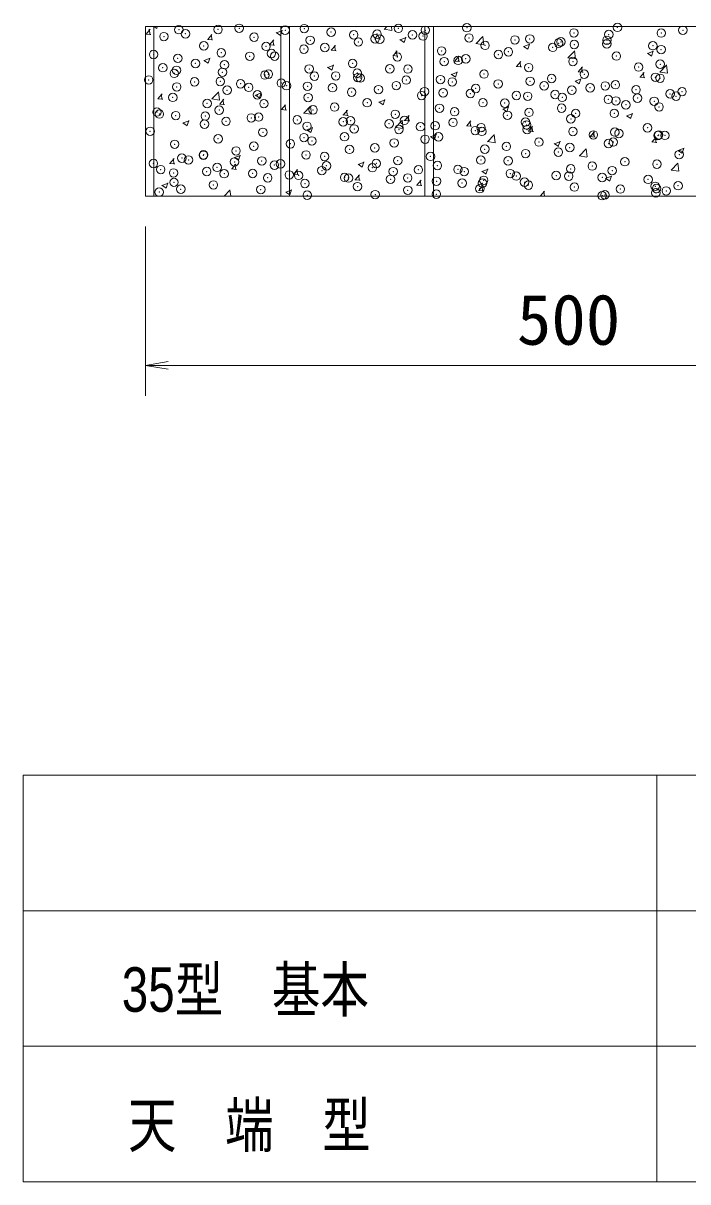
# Model space of a CAD drawing. Units: millimetres, scale not verified. Extents: x 1702 to 43752, y 1233 to 30933.
# Drawn here: x 19277 to 21238, y 5283 to 8702 of the extents above; entities that cross this region are included whole.
import ezdxf
from ezdxf.enums import TextEntityAlignment as Align

# ---------------------------------------------------------------- set-up
doc = ezdxf.new("R2010")
doc.units = ezdxf.units.MM
doc.header["$LTSCALE"] = 50
doc.header["$PDMODE"] = 32
doc.header["$PDSIZE"] = 25
doc.layers.add('D-STR-DIM', color=7, linetype='Continuous', lineweight=13)
doc.layers.add('D-STR-STR（BLOCK）', color=1, linetype='Continuous', lineweight=13)
doc.styles.add('游ゴシック', font='')
doc.styles.add('ＭＳ ゴシック', font='')
doc.styles.get('游ゴシック').set_extended_font_data('游ゴシック')
doc.styles.get('ＭＳ ゴシック').set_extended_font_data('MS Gothic')

msp = doc.modelspace()

# ---------------------------------------------------------------- linework, layer by layer
at = {"layer": 'D-STR-DIM'}
for p, q in [((19637.69, 8101.86), (19637.69, 7601.86)), ((19705.19, 7703.11), (19637.69, 7691.86)), ((19705.19, 7680.61), (19637.69, 7691.86)), ((19637.69, 7691.86), (19705.19, 7691.86)), ((19705.19, 7691.86), (22070.19, 7691.86)), ((19277.28, 6482.52), (22480.09, 6482.52)), ((19277.28, 6482.52), (19277.28, 5282.52)), ((21146.76, 6482.52), (21146.76, 5282.52)), ((19277.28, 6082.52), (22480.09, 6082.52)), ((19277.28, 5682.52), (22480.09, 5682.52)), ((19277.28, 5282.52), (22480.09, 5282.52))]:
    msp.add_line(p, q, dxfattribs=at)
at = {"layer": 'D-STR-STR（BLOCK）'}
for p, q in [((22137.69, 8691.86), (19637.69, 8691.86)), ((19637.69, 8691.86), (19637.69, 8191.86)), ((19662.69, 8691.86), (19662.69, 8191.86)), ((19662.7, 8691.86), (19671.32, 8686.04)), ((19671.1, 8686.13), (19673.02, 8691.86)), ((20037.69, 8691.86), (20037.69, 8191.86)), ((20062.69, 8691.86), (20062.69, 8191.86)), ((20342.38, 8683.72), (20350.19, 8691.86)), ((20364.94, 8680.69), (20363.64, 8691.86)), ((20462.69, 8691.86), (20462.69, 8191.86)), ((20487.69, 8691.86), (20487.69, 8191.86)), ((19638.89, 8670.07), (19654.07, 8668.74)), ((19639.74, 8669.82), (19651.99, 8684.42)), ((19652.28, 8668), (19649.35, 8683.92)), ((19821.07, 8654.13), (19836.25, 8652.8)), ((19821.93, 8653.88), (19834.17, 8668.48)), ((19834.47, 8652.06), (19831.53, 8667.98)), ((20004.11, 8637.95), (20016.36, 8652.54)), ((20016.65, 8636.12), (20013.72, 8652.04)), ((20023.72, 8674.22), (20036.35, 8665.7)), ((20024.46, 8673.6), (20042.25, 8680.42)), ((20036.13, 8665.78), (20041.28, 8681.13)), ((20342.07, 8684.01), (20364.66, 8680.51)), ((20388.75, 8653.88), (20401.38, 8645.35)), ((20389.5, 8653.25), (20407.28, 8660.08)), ((20401.16, 8645.44), (20406.31, 8660.79)), ((20613.46, 8641.67), (20633.25, 8662.29)), ((20636.02, 8638.65), (20633.21, 8662.77)), ((20003.26, 8638.19), (20018.44, 8636.86)), ((20185.44, 8622.25), (20200.62, 8620.92)), ((20186.3, 8622.01), (20198.54, 8636.6)), ((20198.84, 8620.18), (20195.9, 8636.1)), ((20368.48, 8606.07), (20380.73, 8620.66)), ((20381.02, 8604.24), (20378.08, 8620.16)), ((20613.15, 8641.97), (20635.74, 8638.47)), ((20753.78, 8633.53), (20766.41, 8625.01)), ((20754.53, 8632.91), (20772.31, 8639.74)), ((20766.19, 8625.1), (20771.34, 8640.45)), ((20884.54, 8599.63), (20904.33, 8620.25)), ((20907.1, 8596.61), (20904.29, 8620.73)), ((21119.56, 8612.57), (21137.34, 8619.4)), ((21131.22, 8604.76), (21136.37, 8620.11)), ((19810.3, 8592.3), (19822.94, 8583.77)), ((19811.05, 8591.67), (19828.83, 8598.5)), ((19822.71, 8583.86), (19827.86, 8599.21)), ((20367.62, 8606.31), (20382.81, 8604.98)), ((20549.81, 8590.37), (20564.99, 8589.05)), ((20550.66, 8590.13), (20562.91, 8604.72)), ((20563.2, 8588.3), (20560.27, 8604.22)), ((20732.85, 8574.19), (20745.09, 8588.78)), ((20745.39, 8572.36), (20742.45, 8588.28)), ((20884.23, 8599.93), (20906.82, 8596.42)), ((21118.81, 8613.19), (21131.44, 8604.67)), ((20175.33, 8571.95), (20187.97, 8563.43)), ((20176.08, 8571.33), (20193.86, 8578.16)), ((20187.75, 8563.52), (20192.9, 8578.87)), ((20540.36, 8551.61), (20553, 8543.09)), ((20541.11, 8550.99), (20558.89, 8557.81)), ((20552.78, 8543.18), (20557.93, 8558.52)), ((20731.99, 8574.43), (20747.17, 8573.11)), ((20914.18, 8558.5), (20929.36, 8557.17)), ((20915.03, 8558.25), (20927.28, 8572.84)), ((20927.57, 8556.42), (20924.63, 8572.34)), ((21097.22, 8542.31), (21109.46, 8556.9)), ((21109.75, 8540.48), (21106.82, 8556.4)), ((21155.31, 8557.89), (21177.9, 8554.38)), ((21155.62, 8557.59), (21175.4, 8578.21)), ((21178.18, 8554.56), (21175.37, 8578.69)), ((20905.39, 8531.27), (20918.03, 8522.75)), ((20906.14, 8530.65), (20923.93, 8537.47)), ((20917.81, 8522.83), (20922.96, 8538.18)), ((21096.36, 8542.56), (21111.54, 8541.23)), ((19674.98, 8478.77), (19687.23, 8493.36)), ((19687.53, 8476.94), (19684.59, 8492.87)), ((19833.9, 8478.33), (19853.68, 8498.95)), ((19856.46, 8475.31), (19853.65, 8499.43)), ((19961.92, 8490.03), (19974.55, 8481.51)), ((19962.66, 8489.41), (19980.45, 8496.23)), ((19974.33, 8481.6), (19979.48, 8496.94)), ((19674.13, 8479.01), (19689.31, 8477.68)), ((19833.59, 8478.63), (19856.18, 8475.13)), ((19856.31, 8463.07), (19871.5, 8461.75)), ((19857.17, 8462.83), (19869.41, 8477.42)), ((19869.71, 8461), (19866.77, 8476.92)), ((20038.5, 8447.13), (20053.68, 8445.81)), ((20039.35, 8446.89), (20051.6, 8461.48)), ((20051.89, 8445.06), (20048.96, 8460.98)), ((20104.98, 8436.29), (20124.76, 8456.91)), ((20127.54, 8433.27), (20124.73, 8457.39)), ((20326.95, 8469.69), (20339.58, 8461.17)), ((20327.69, 8469.06), (20345.48, 8475.89)), ((20339.36, 8461.25), (20344.51, 8476.6)), ((20691.98, 8449.35), (20704.61, 8440.82)), ((20692.72, 8448.72), (20710.51, 8455.55)), ((20704.39, 8440.91), (20709.54, 8456.26)), ((19749.25, 8407.48), (19767.03, 8414.31)), ((19760.91, 8399.67), (19766.06, 8415.02)), ((20104.67, 8436.59), (20127.26, 8433.08)), ((20220.68, 8431.2), (20235.86, 8429.87)), ((20221.54, 8430.95), (20233.78, 8445.54)), ((20234.08, 8429.12), (20231.14, 8445.04)), ((20376.06, 8394.25), (20395.84, 8414.87)), ((20398.62, 8391.22), (20395.81, 8415.35)), ((20402.87, 8415.26), (20418.05, 8413.93)), ((20403.72, 8415.01), (20415.97, 8429.6)), ((20416.26, 8413.18), (20413.32, 8429.1)), ((20585.91, 8399.07), (20598.15, 8413.66)), ((20598.44, 8397.24), (20595.51, 8413.16)), ((21057.01, 8429), (21069.64, 8420.48)), ((21057.76, 8428.38), (21075.54, 8435.21)), ((21069.42, 8420.57), (21074.57, 8435.92)), ((19748.5, 8408.11), (19761.13, 8399.59)), ((20113.53, 8387.77), (20126.16, 8379.24)), ((20114.28, 8387.14), (20132.06, 8393.97)), ((20125.94, 8379.33), (20131.09, 8394.68)), ((20375.75, 8394.55), (20398.34, 8391.04)), ((20585.05, 8399.32), (20600.23, 8397.99)), ((20767.23, 8383.38), (20782.42, 8382.05)), ((20768.09, 8383.13), (20780.34, 8397.73)), ((20780.63, 8381.3), (20777.69, 8397.22)), ((20950.28, 8367.19), (20962.52, 8381.79)), ((20962.81, 8365.36), (20959.88, 8381.28)), ((20478.56, 8367.42), (20491.2, 8358.9)), ((20479.31, 8366.8), (20497.09, 8373.63)), ((20490.97, 8358.99), (20496.12, 8374.34)), ((20646.83, 8352.5), (20669.42, 8349)), ((20647.14, 8352.21), (20666.92, 8372.82)), ((20669.69, 8349.18), (20666.89, 8373.3)), ((20843.59, 8347.08), (20856.23, 8338.56)), ((20844.34, 8346.46), (20862.12, 8353.28)), ((20856, 8338.65), (20861.15, 8353.99)), ((20949.42, 8367.44), (20964.6, 8366.11)), ((21131.6, 8351.5), (21146.78, 8350.17)), ((21132.46, 8351.25), (21144.71, 8365.85)), ((21145, 8349.42), (21142.06, 8365.34)), ((19900.86, 8305.22), (19918.65, 8312.05)), ((19912.53, 8297.41), (19917.68, 8312.76)), ((20917.91, 8310.46), (20940.5, 8306.96)), ((20918.22, 8310.16), (20938, 8330.78)), ((20940.77, 8307.14), (20937.97, 8331.26)), ((21208.62, 8326.74), (21221.26, 8318.22)), ((21209.37, 8326.11), (21227.16, 8332.94)), ((21221.04, 8318.3), (21226.19, 8333.65)), ((19709.37, 8287.96), (19724.55, 8286.63)), ((19710.23, 8287.71), (19722.47, 8302.3)), ((19722.77, 8285.89), (19719.83, 8301.81)), ((19892.41, 8271.77), (19904.66, 8286.36)), ((19900.11, 8305.84), (19912.75, 8297.32)), ((19904.95, 8269.95), (19902.01, 8285.87)), ((20265.14, 8285.5), (20277.78, 8276.98)), ((20265.89, 8284.88), (20283.68, 8291.7)), ((20277.56, 8277.07), (20282.71, 8292.41)), ((21189.3, 8268.12), (21209.08, 8288.74)), ((21211.85, 8265.1), (21209.05, 8289.22)), ((19891.56, 8272.02), (19906.74, 8270.69)), ((20073.74, 8256.08), (20088.92, 8254.75)), ((20074.6, 8255.83), (20086.84, 8270.43)), ((20087.13, 8254.01), (20084.2, 8269.93)), ((20256.78, 8239.89), (20269.03, 8254.49)), ((20269.32, 8238.07), (20266.38, 8253.99)), ((20630.18, 8265.16), (20642.81, 8256.64)), ((20630.92, 8264.53), (20648.71, 8271.36)), ((20642.59, 8256.72), (20647.74, 8272.07)), ((20995.21, 8244.82), (21007.84, 8236.29)), ((20995.95, 8244.19), (21013.74, 8251.02)), ((21007.62, 8236.38), (21012.77, 8251.73)), ((21188.99, 8268.42), (21211.58, 8264.91)), ((19686.7, 8223.92), (19699.33, 8215.4)), ((19687.44, 8223.3), (19705.23, 8230.12)), ((19699.11, 8215.48), (19704.26, 8230.83)), ((19870.45, 8191.86), (19887.36, 8209.48)), ((19889.43, 8191.86), (19887.33, 8209.96)), ((20052.48, 8202.95), (20070.26, 8209.78)), ((20064.14, 8195.14), (20069.29, 8210.49)), ((20255.92, 8240.14), (20271.11, 8238.81)), ((20438.11, 8224.2), (20453.29, 8222.87)), ((20438.97, 8223.95), (20451.21, 8238.55)), ((20451.5, 8222.13), (20448.57, 8238.05)), ((20620.29, 8208.26), (20635.48, 8206.93)), ((20621.15, 8208.01), (20633.4, 8222.61)), ((20633.69, 8206.19), (20630.75, 8222.11)), ((19637.69, 8191.86), (22137.69, 8191.86)), ((20051.73, 8203.58), (20064.36, 8195.06)), ((20802.48, 8192.32), (20807.79, 8191.86)), ((20803.34, 8192.08), (20815.58, 8206.67)), ((20815.57, 8191.86), (20812.93, 8206.17))]:
    msp.add_line(p, q, dxfattribs=at)
for p in [(19736.56, 8682.89), (19852.29, 8683.45), (19914.65, 8687.02), (20050.24, 8681.29), (20106.5, 8686.04), (20185.83, 8675.56), (20384.33, 8686.83), (20463.62, 8681.12), (20586.28, 8688.7), (20902.28, 8673.34), (21030.58, 8689.6), (21223.45, 8681.2), (19692.51, 8662.42), (19756.1, 8670.79), (19958.37, 8660.61), (20124.1, 8651.52), (20252.4, 8667.78), (20266.09, 8646.55), (20315.49, 8655.7), (20321.42, 8669.84), (20329.67, 8654.92), (20425.87, 8667.58), (20457.01, 8664.11), (20592.6, 8658.38), (20728.19, 8652.65), (20771.87, 8655.46), (20856.89, 8643.09), (20863.78, 8646.92), (20903.25, 8639.05), (20999.37, 8641.19), (20999.45, 8651.71), (21005.01, 8668.51), (21159.86, 8672.83), (19662.11, 8609.76), (19810.24, 8635.19), (19861.77, 8614.59), (19993.69, 8633.64), (20009.47, 8612.76), (20105.67, 8625.43), (20167.36, 8630.27), (20511.65, 8620.15), (20639.95, 8636.42), (20679.25, 8609.56), (20708.76, 8617.66), (20839.66, 8630.67), (21027.49, 8605.05), (21134.96, 8635.46), (21159.42, 8624.09), (19733.47, 8598.33), (19785.47, 8583.27), (19871.11, 8579.42), (19945.89, 8604.39), (20019.23, 8604.84), (20249.31, 8583.23), (20381.24, 8602.27), (20519.46, 8588.52), (20560.63, 8592.23), (20583.05, 8596.89), (20768.78, 8570.9), (20899.2, 8588.79), (21093.04, 8572.65), (21156.63, 8581.02), (19689.28, 8570.61), (19722.98, 8553.99), (19729.59, 8562.96), (19865.18, 8557.23), (19990.6, 8549.08), (20000.77, 8551.5), (20121.02, 8566.97), (20136.37, 8545.77), (20199.27, 8546.36), (20262.85, 8554.74), (20264.37, 8541.38), (20271.96, 8540.04), (20359.05, 8567.4), (20412.5, 8566.81), (20636.86, 8551.86), (20836.43, 8538.87), (20932.63, 8551.53), (21142.66, 8542.39), (21156.33, 8539.54), (19647.56, 8534.57), (19730.38, 8513.78), (19783.15, 8528.84), (19858.68, 8530.04), (19879.07, 8504.21), (19918.74, 8523.11), (19942.65, 8512.58), (20038.85, 8525.25), (20054.33, 8517.38), (20116.24, 8515.95), (20189.92, 8511.65), (20325.51, 8505.92), (20378.15, 8517.72), (20407.55, 8534.31), (20508.56, 8535.6), (20543.14, 8528.58), (20612.43, 8509.37), (20678.73, 8522.86), (20772.84, 8530.49), (20814.32, 8517.13), (20896.11, 8504.23), (20949.91, 8511.4), (20994.53, 8516.96), (21024.4, 8520.49), (21085.5, 8505.67), (19718.65, 8483.09), (19968.11, 8490.53), (20117.93, 8482.41), (20246.22, 8498.67), (20452.64, 8488.34), (20461.1, 8500.19), (20516.23, 8496.71), (20596.69, 8494.47), (20732.28, 8488.74), (20765.69, 8486.35), (20846.4, 8491.53), (20867.87, 8483.01), (21003.46, 8477.28), (21026.22, 8472.47), (21089.81, 8480.84), (21139.05, 8471.55), (21186.01, 8493.5), (21203.52, 8486.62), (21221.09, 8499.94), (19671.85, 8439.67), (19819.98, 8465.1), (19855.59, 8445.48), (19987.51, 8464.53), (20132.45, 8446.18), (20196.03, 8454.56), (20292.23, 8467.22), (20505.47, 8451.04), (20550.14, 8440.68), (20633.77, 8467.31), (20698.27, 8466.11), (20769.61, 8438.68), (20865.81, 8451.35), (20907.26, 8435.76), (21021.32, 8435.94), (21055.39, 8461.19), (21153.24, 8454.98), (19679.06, 8433.85), (19727.29, 8429.22), (19812.25, 8404.03), (19814.65, 8428.12), (19875.84, 8412.4), (19950.24, 8422.39), (19972.03, 8425.07), (20085.83, 8416.66), (20221.42, 8410.93), (20243.14, 8414.12), (20357.01, 8405.2), (20375.06, 8433.16), (20402.01, 8415.25), (20545.61, 8409.19), (20706.02, 8430.31), (20759.13, 8410.34), (20762.61, 8401.79), (20893.02, 8419.68), (19651.83, 8382.91), (19984.43, 8379.97), (20114.84, 8397.86), (20225.41, 8367.04), (20253.88, 8389.83), (20385.83, 8388.16), (20449.41, 8396.53), (20492.6, 8399.47), (20502.38, 8366.49), (20611, 8384.91), (20628.19, 8393.74), (20630.68, 8382.75), (20763.78, 8388.02), (20899.38, 8382.29), (20959.4, 8372.29), (21022.99, 8380.66), (21034.97, 8376.56), (21119.19, 8393.32), (21150.15, 8370.43), (21152.39, 8372.3), (21170.56, 8370.83), (19724.2, 8344.67), (19852.5, 8360.93), (19957.62, 8338.98), (20065.63, 8346), (20105.75, 8364.4), (20129.21, 8354.37), (20314.74, 8334.06), (20371.97, 8348.61), (20462.87, 8359.48), (20702.79, 8338.5), (20798.99, 8351.17), (20889.93, 8335.12), (21004.27, 8346.88), (21018.23, 8351.38), (19745.43, 8303.85), (19765.19, 8298.32), (19809.02, 8312.22), (19809.49, 8313.55), (19905.21, 8324.88), (20111.75, 8313.3), (20166.61, 8308.63), (20240.05, 8329.56), (20478.79, 8309.01), (20627.59, 8298.2), (20639.2, 8330.13), (20759.52, 8317.24), (20856.14, 8321.45), (21212.78, 8314.26), (19661.36, 8288.12), (19683.15, 8269.93), (19818.74, 8264.21), (19849.41, 8276.37), (19900.78, 8292.6), (19981.34, 8295.42), (20018.49, 8283.21), (20036.37, 8286.87), (20158.59, 8266.86), (20171.96, 8281.14), (20307.55, 8275.41), (20319.01, 8287.98), (20368.88, 8264.05), (20382.59, 8296.35), (20443.14, 8269.68), (20499.3, 8281.93), (20559.88, 8270.6), (20578.73, 8263.95), (20708.01, 8296.02), (20892.58, 8272.11), (20956.17, 8280.48), (21015.14, 8266.83), (21052.37, 8293.14), (21147.06, 8285.87), (19721.12, 8260.11), (19722.23, 8232.35), (19870.36, 8257.78), (19954.33, 8258.48), (19998.81, 8245.82), (20062.39, 8254.19), (20089.93, 8252.75), (20108.66, 8228.75), (20225.52, 8247.02), (20236.96, 8245.01), (20361.11, 8241.29), (20411.75, 8245.17), (20496.7, 8235.56), (20572.38, 8229.95), (20632.29, 8229.83), (20635.97, 8238.32), (20714.32, 8258.22), (20732.17, 8250.99), (20756.43, 8232.68), (20849.91, 8252.49), (20886.84, 8250.57), (20985.5, 8246.77), (21121.09, 8241.04), (19678.61, 8203.67), (19742.2, 8212.04), (19838.39, 8224.7), (19978.25, 8210.86), (20263.62, 8219.74), (20315.77, 8196.17), (20411.97, 8208.83), (20496.21, 8197.38), (20624.5, 8213.64), (20767.88, 8224.1), (20903.47, 8218.38), (20993.78, 8195.32), (21039.06, 8212.65), (21141.91, 8220.75), (21143.97, 8201.32), (21145.96, 8214.08), (21174.65, 8206.92), (21209.55, 8222.45), (20115.49, 8194.32), (20985.55, 8192.96)]:
    msp.add_point(p, dxfattribs=at)

# ---------------------------------------------------------------- texts
at = {"layer": 'D-STR-DIM', "style": 'ＭＳ ゴシック'}
msp.add_text('500', height=149.5, dxfattribs=at).set_placement((20733.79, 7708.18), align=Align.BOTTOM_LEFT)
at = {"layer": 'D-STR-DIM', "style": '游ゴシック', "width": 0.8}
for s, p in [('35型\u3000基本', (19568.07, 5745.09)), ('天\u3000端\u3000型', (19586.45, 5345.58))]:
    msp.add_text(s, height=131.3, dxfattribs=at).set_placement(p, align=Align.BOTTOM_LEFT)

doc.saveas('drawing.dxf')
